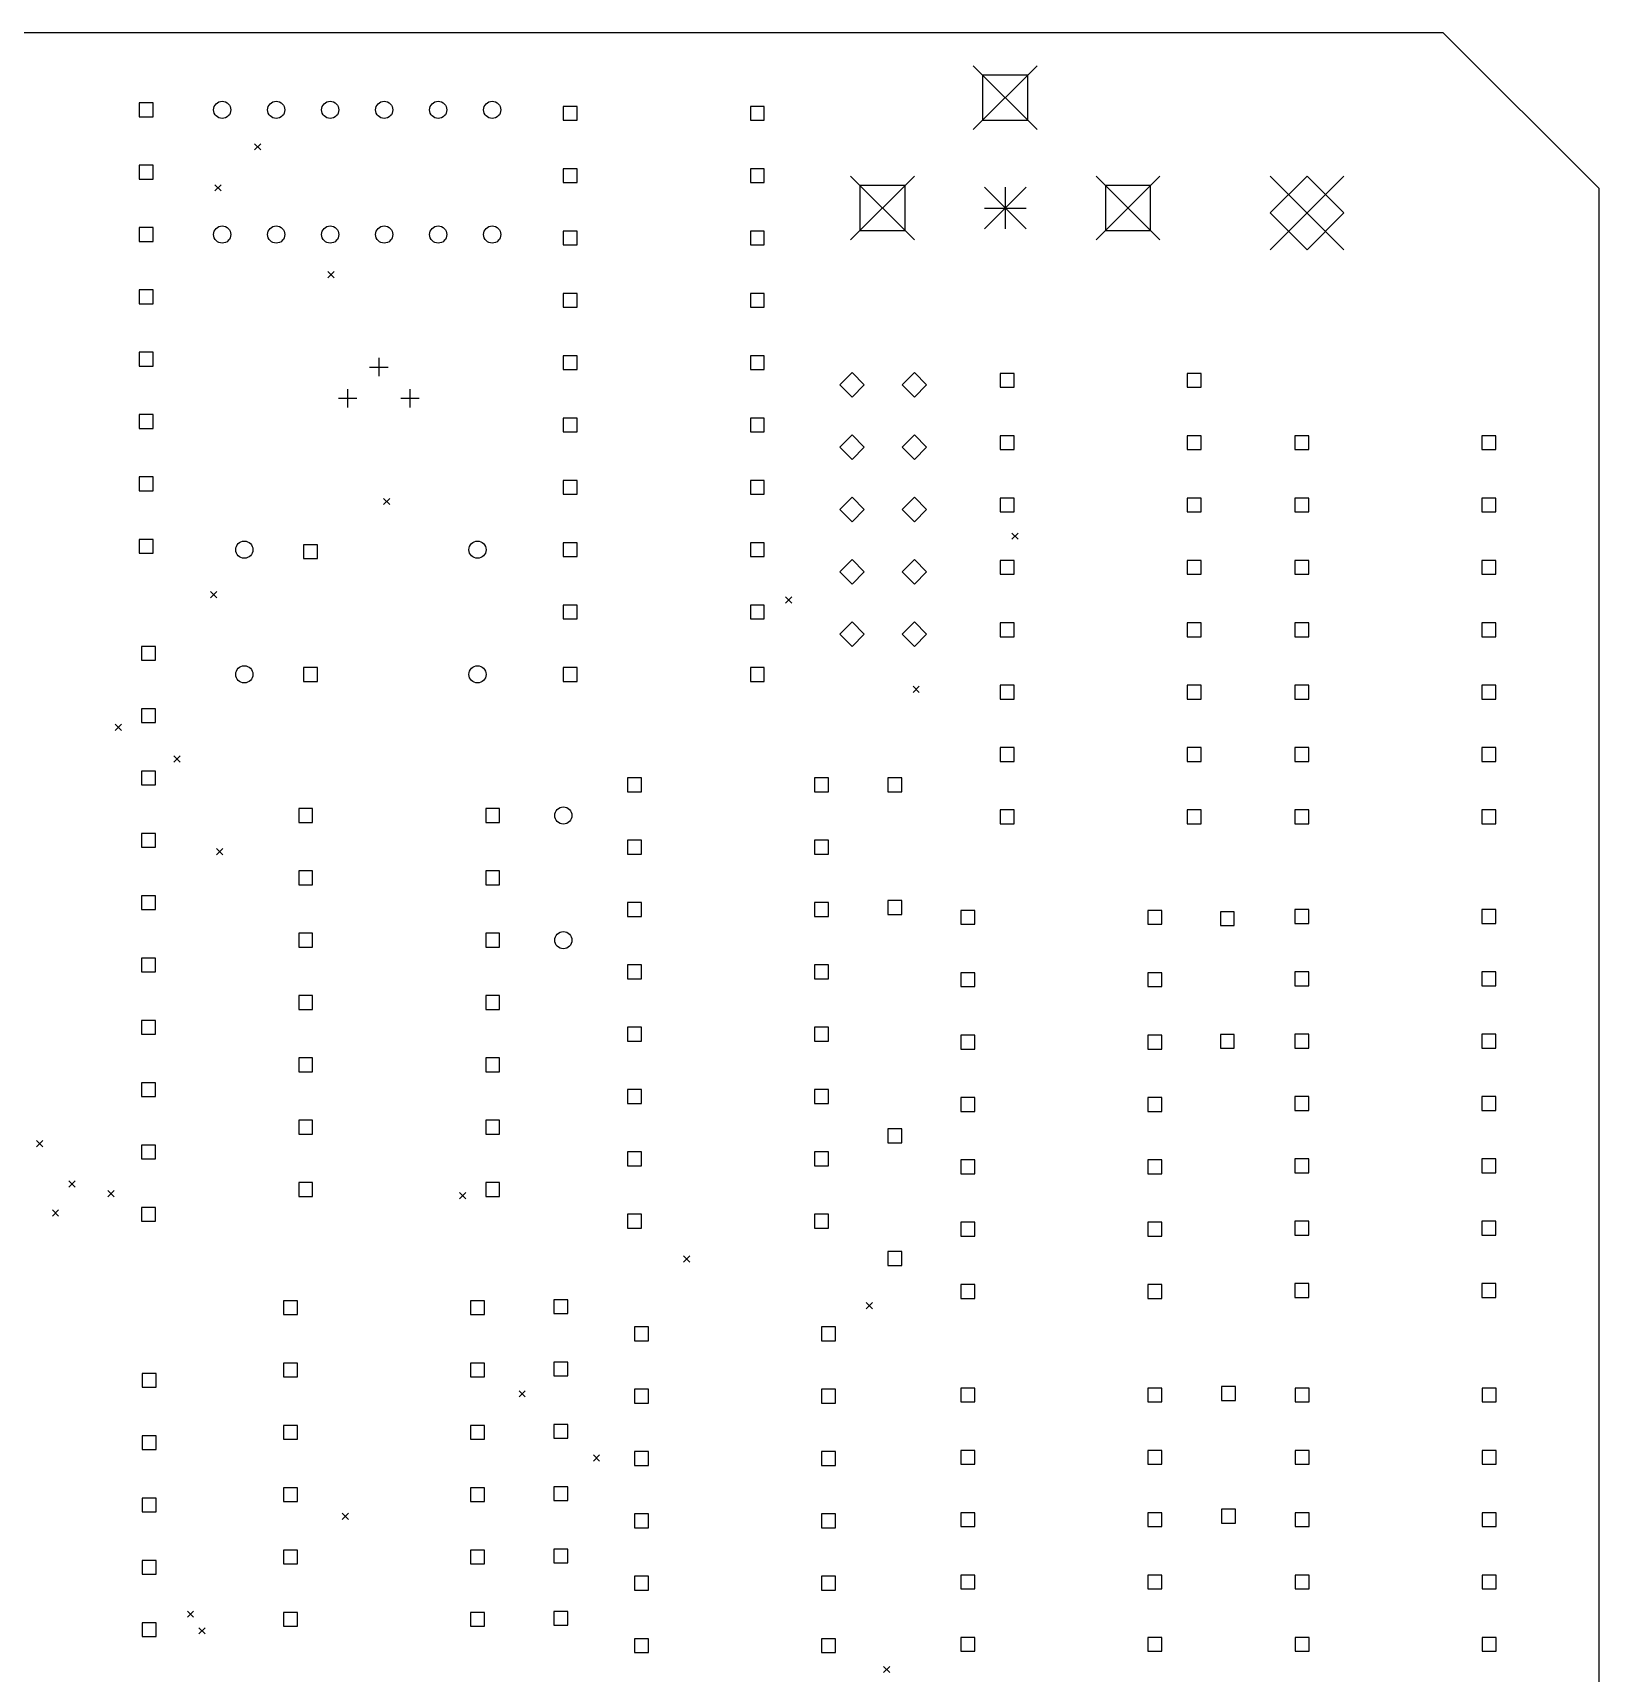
# Model space of a CAD drawing. Extents: x 0.4 to 10.5, y -7.5 to -0.9.
# Drawn here: x 7.988 to 10.5, y -3.531 to -0.9 of the extents above; entities that cross this region are included whole.
import ezdxf

# ---------------------------------------------------------------- set-up
doc = ezdxf.new("R2010")
doc.units = 0
doc.header["$MEASUREMENT"] = 0
doc.layers.add('BLACK', color=7, linetype='CONTINUOUS')

msp = doc.modelspace()

# ---------------------------------------------------------------- linework, layer by layer
at = {"layer": 'BLACK', "linetype": 'CONTINUOUS'}
for p, q in [((10.25, -0.9), (0.75, -0.9)), ((10.5, -1.15), (10.25, -0.9)), ((9.49606, -0.952756), (9.59843, -1.05512)), ((9.59843, -0.952756), (9.49606, -1.05512)), ((9.58343, -0.967746), (9.51105, -0.967746)), ((9.51105, -0.967746), (9.51105, -1.04013)), ((9.58343, -1.04013), (9.58343, -0.967746)), ((8.18043, -1.01249), (8.15816, -1.01249)), ((8.15816, -1.01249), (8.15816, -1.03476)), ((8.18043, -1.03476), (8.18043, -1.01249)), ((8.86074, -1.018), (8.83847, -1.018)), ((8.83847, -1.018), (8.83847, -1.04027)), ((8.86074, -1.04027), (8.86074, -1.018)), ((9.16074, -1.018), (9.13847, -1.018)), ((9.13847, -1.018), (9.13847, -1.04027)), ((9.16074, -1.04027), (9.16074, -1.018)), ((8.15816, -1.03476), (8.18043, -1.03476)), ((8.83847, -1.04027), (8.86074, -1.04027)), ((9.13847, -1.04027), (9.16074, -1.04027)), ((9.51105, -1.04013), (9.58343, -1.04013)), ((8.34302, -1.07797), (8.35302, -1.08797)), ((8.35302, -1.07797), (8.34302, -1.08797)), ((8.18043, -1.11249), (8.15816, -1.11249)), ((8.15816, -1.11249), (8.15816, -1.13476)), ((8.18043, -1.13476), (8.18043, -1.11249)), ((8.86074, -1.118), (8.83847, -1.118)), ((8.83847, -1.118), (8.83847, -1.14027)), ((8.86074, -1.14027), (8.86074, -1.118)), ((9.16074, -1.118), (9.13847, -1.118)), ((9.13847, -1.118), (9.13847, -1.14027)), ((9.16074, -1.14027), (9.16074, -1.118)), ((9.29921, -1.12992), (9.40157, -1.23228)), ((9.40157, -1.12992), (9.29921, -1.23228)), ((9.69291, -1.12992), (9.79528, -1.23228)), ((9.79528, -1.12992), (9.69291, -1.23228)), ((9.97244, -1.12992), (10.0906, -1.24803)), ((10.0906, -1.12992), (9.97244, -1.24803)), ((10.0315, -1.12992), (9.97244, -1.18898)), ((10.0906, -1.18898), (10.0315, -1.12992)), ((8.15816, -1.13476), (8.18043, -1.13476)), ((8.27943, -1.14362), (8.28943, -1.15362)), ((8.28943, -1.14362), (8.27943, -1.15362)), ((8.83847, -1.14027), (8.86074, -1.14027)), ((9.13847, -1.14027), (9.16074, -1.14027)), ((9.38658, -1.14491), (9.3142, -1.14491)), ((9.3142, -1.14491), (9.3142, -1.21729)), ((9.38658, -1.21729), (9.38658, -1.14491)), ((9.51378, -1.14764), (9.58071, -1.21457)), ((9.58071, -1.14764), (9.51378, -1.21457)), ((9.54724, -1.14764), (9.54724, -1.21457)), ((9.78029, -1.14491), (9.7079, -1.14491)), ((9.7079, -1.14491), (9.7079, -1.21729)), ((9.78029, -1.21729), (9.78029, -1.14491)), ((10.5, -5.9), (10.5, -1.15)), ((9.51378, -1.1811), (9.58071, -1.1811)), ((9.97244, -1.18898), (10.0315, -1.24803)), ((10.0315, -1.24803), (10.0906, -1.18898)), ((8.18043, -1.21249), (8.15816, -1.21249)), ((8.15816, -1.21249), (8.15816, -1.23476)), ((8.15816, -1.23476), (8.18043, -1.23476)), ((8.18043, -1.23476), (8.18043, -1.21249)), ((8.86074, -1.218), (8.83847, -1.218)), ((8.83847, -1.218), (8.83847, -1.24027)), ((8.86074, -1.24027), (8.86074, -1.218)), ((9.16074, -1.218), (9.13847, -1.218)), ((9.13847, -1.218), (9.13847, -1.24027)), ((9.16074, -1.24027), (9.16074, -1.218)), ((9.3142, -1.21729), (9.38658, -1.21729)), ((9.7079, -1.21729), (9.78029, -1.21729)), ((8.83847, -1.24027), (8.86074, -1.24027)), ((9.13847, -1.24027), (9.16074, -1.24027)), ((8.46082, -1.28293), (8.47082, -1.29293)), ((8.47082, -1.28293), (8.46082, -1.29293)), ((8.18043, -1.31249), (8.15816, -1.31249)), ((8.15816, -1.31249), (8.15816, -1.33476)), ((8.18043, -1.33476), (8.18043, -1.31249)), ((8.15816, -1.33476), (8.18043, -1.33476)), ((8.86074, -1.318), (8.83847, -1.318)), ((8.83847, -1.318), (8.83847, -1.34027)), ((8.83847, -1.34027), (8.86074, -1.34027)), ((8.86074, -1.34027), (8.86074, -1.318)), ((9.16074, -1.318), (9.13847, -1.318)), ((9.13847, -1.318), (9.13847, -1.34027)), ((9.13847, -1.34027), (9.16074, -1.34027)), ((9.16074, -1.34027), (9.16074, -1.318)), ((8.18043, -1.41249), (8.15816, -1.41249)), ((8.15816, -1.41249), (8.15816, -1.43476)), ((8.18043, -1.43476), (8.18043, -1.41249)), ((8.86074, -1.418), (8.83847, -1.418)), ((8.83847, -1.418), (8.83847, -1.44027)), ((8.86074, -1.44027), (8.86074, -1.418)), ((9.16074, -1.418), (9.13847, -1.418)), ((9.13847, -1.418), (9.13847, -1.44027)), ((9.16074, -1.44027), (9.16074, -1.418)), ((8.15816, -1.43476), (8.18043, -1.43476)), ((8.52776, -1.43622), (8.55728, -1.43622)), ((8.54252, -1.42146), (8.54252, -1.45098)), ((8.83847, -1.44027), (8.86074, -1.44027)), ((9.13847, -1.44027), (9.16074, -1.44027)), ((9.30157, -1.44488), (9.28189, -1.46457)), ((9.32126, -1.46457), (9.30157, -1.44488)), ((9.40157, -1.44488), (9.38189, -1.46457)), ((9.42126, -1.46457), (9.40157, -1.44488)), ((9.56153, -1.44634), (9.53926, -1.44634)), ((9.53926, -1.44634), (9.53926, -1.46862)), ((9.56153, -1.46862), (9.56153, -1.44634)), ((9.86153, -1.44634), (9.83926, -1.44634)), ((9.83926, -1.44634), (9.83926, -1.46862)), ((9.86153, -1.46862), (9.86153, -1.44634)), ((8.49252, -1.47146), (8.49252, -1.50098)), ((8.59252, -1.47146), (8.59252, -1.50098)), ((9.28189, -1.46457), (9.30157, -1.48425)), ((9.30157, -1.48425), (9.32126, -1.46457)), ((9.38189, -1.46457), (9.40157, -1.48425)), ((9.40157, -1.48425), (9.42126, -1.46457)), ((9.53926, -1.46862), (9.56153, -1.46862)), ((9.83926, -1.46862), (9.86153, -1.46862)), ((8.47776, -1.48622), (8.50728, -1.48622)), ((8.57776, -1.48622), (8.60728, -1.48622)), ((8.18043, -1.51249), (8.15816, -1.51249)), ((8.15816, -1.51249), (8.15816, -1.53476)), ((8.18043, -1.53476), (8.18043, -1.51249)), ((8.86074, -1.518), (8.83847, -1.518)), ((8.83847, -1.518), (8.83847, -1.54027)), ((8.86074, -1.54027), (8.86074, -1.518)), ((9.16074, -1.518), (9.13847, -1.518)), ((9.13847, -1.518), (9.13847, -1.54027)), ((9.16074, -1.54027), (9.16074, -1.518)), ((8.15816, -1.53476), (8.18043, -1.53476)), ((8.83847, -1.54027), (8.86074, -1.54027)), ((9.13847, -1.54027), (9.16074, -1.54027)), ((9.30157, -1.54488), (9.28189, -1.56457)), ((9.32126, -1.56457), (9.30157, -1.54488)), ((9.40157, -1.54488), (9.38189, -1.56457)), ((9.42126, -1.56457), (9.40157, -1.54488)), ((9.56153, -1.54634), (9.53926, -1.54634)), ((9.53926, -1.54634), (9.53926, -1.56862)), ((9.56153, -1.56862), (9.56153, -1.54634)), ((9.86153, -1.54634), (9.83926, -1.54634)), ((9.83926, -1.54634), (9.83926, -1.56862)), ((9.86153, -1.56862), (9.86153, -1.54634)), ((10.034, -1.54634), (10.0117, -1.54634)), ((10.0117, -1.54634), (10.0117, -1.56862)), ((10.034, -1.56862), (10.034, -1.54634)), ((10.334, -1.54634), (10.3117, -1.54634)), ((10.3117, -1.54634), (10.3117, -1.56862)), ((10.334, -1.56862), (10.334, -1.54634)), ((9.28189, -1.56457), (9.30157, -1.58425)), ((9.30157, -1.58425), (9.32126, -1.56457)), ((9.38189, -1.56457), (9.40157, -1.58425)), ((9.40157, -1.58425), (9.42126, -1.56457)), ((9.53926, -1.56862), (9.56153, -1.56862)), ((9.83926, -1.56862), (9.86153, -1.56862)), ((10.0117, -1.56862), (10.034, -1.56862)), ((10.3117, -1.56862), (10.334, -1.56862)), ((8.18043, -1.61249), (8.15816, -1.61249)), ((8.15816, -1.61249), (8.15816, -1.63476)), ((8.18043, -1.63476), (8.18043, -1.61249)), ((8.86074, -1.618), (8.83847, -1.618)), ((8.83847, -1.618), (8.83847, -1.64027)), ((8.86074, -1.64027), (8.86074, -1.618)), ((9.16074, -1.618), (9.13847, -1.618)), ((9.13847, -1.618), (9.13847, -1.64027)), ((9.16074, -1.64027), (9.16074, -1.618)), ((8.15816, -1.63476), (8.18043, -1.63476)), ((8.55023, -1.64681), (8.56023, -1.65681)), ((8.56023, -1.64681), (8.55023, -1.65681)), ((8.83847, -1.64027), (8.86074, -1.64027)), ((9.13847, -1.64027), (9.16074, -1.64027)), ((9.30157, -1.64488), (9.28189, -1.66457)), ((9.32126, -1.66457), (9.30157, -1.64488)), ((9.40157, -1.64488), (9.38189, -1.66457)), ((9.42126, -1.66457), (9.40157, -1.64488)), ((9.56153, -1.64634), (9.53926, -1.64634)), ((9.53926, -1.64634), (9.53926, -1.66862)), ((9.56153, -1.66862), (9.56153, -1.64634)), ((9.86153, -1.64634), (9.83926, -1.64634)), ((9.83926, -1.64634), (9.83926, -1.66862)), ((9.86153, -1.66862), (9.86153, -1.64634)), ((10.034, -1.64634), (10.0117, -1.64634)), ((10.0117, -1.64634), (10.0117, -1.66862)), ((10.034, -1.66862), (10.034, -1.64634)), ((10.334, -1.64634), (10.3117, -1.64634)), ((10.3117, -1.64634), (10.3117, -1.66862)), ((10.334, -1.66862), (10.334, -1.64634)), ((9.28189, -1.66457), (9.30157, -1.68425)), ((9.30157, -1.68425), (9.32126, -1.66457)), ((9.38189, -1.66457), (9.40157, -1.68425)), ((9.40157, -1.68425), (9.42126, -1.66457)), ((9.53926, -1.66862), (9.56153, -1.66862)), ((9.83926, -1.66862), (9.86153, -1.66862)), ((10.0117, -1.66862), (10.034, -1.66862)), ((10.3117, -1.66862), (10.334, -1.66862)), ((9.55812, -1.70248), (9.56812, -1.71248)), ((9.56812, -1.70248), (9.55812, -1.71248)), ((8.18043, -1.71249), (8.15816, -1.71249)), ((8.15816, -1.71249), (8.15816, -1.73476)), ((8.15816, -1.73476), (8.18043, -1.73476)), ((8.18043, -1.73476), (8.18043, -1.71249)), ((8.44421, -1.72115), (8.42194, -1.72115)), ((8.42194, -1.72115), (8.42194, -1.74342)), ((8.44421, -1.74342), (8.44421, -1.72115)), ((8.86074, -1.718), (8.83847, -1.718)), ((8.83847, -1.718), (8.83847, -1.74027)), ((8.86074, -1.74027), (8.86074, -1.718)), ((9.16074, -1.718), (9.13847, -1.718)), ((9.13847, -1.718), (9.13847, -1.74027)), ((9.16074, -1.74027), (9.16074, -1.718)), ((8.42194, -1.74342), (8.44421, -1.74342)), ((8.83847, -1.74027), (8.86074, -1.74027)), ((9.13847, -1.74027), (9.16074, -1.74027)), ((9.30157, -1.74488), (9.28189, -1.76457)), ((9.32126, -1.76457), (9.30157, -1.74488)), ((9.40157, -1.74488), (9.38189, -1.76457)), ((9.42126, -1.76457), (9.40157, -1.74488)), ((9.56153, -1.74634), (9.53926, -1.74634)), ((9.53926, -1.74634), (9.53926, -1.76862)), ((9.56153, -1.76862), (9.56153, -1.74634)), ((9.86153, -1.74634), (9.83926, -1.74634)), ((9.83926, -1.74634), (9.83926, -1.76862)), ((9.86153, -1.76862), (9.86153, -1.74634)), ((10.034, -1.74634), (10.0117, -1.74634)), ((10.0117, -1.74634), (10.0117, -1.76862)), ((10.034, -1.76862), (10.034, -1.74634)), ((10.334, -1.74634), (10.3117, -1.74634)), ((10.3117, -1.74634), (10.3117, -1.76862)), ((10.334, -1.76862), (10.334, -1.74634)), ((9.28189, -1.76457), (9.30157, -1.78425)), ((9.30157, -1.78425), (9.32126, -1.76457)), ((9.38189, -1.76457), (9.40157, -1.78425)), ((9.40157, -1.78425), (9.42126, -1.76457)), ((9.53926, -1.76862), (9.56153, -1.76862)), ((9.83926, -1.76862), (9.86153, -1.76862)), ((10.0117, -1.76862), (10.034, -1.76862)), ((10.3117, -1.76862), (10.334, -1.76862)), ((8.27249, -1.79637), (8.28249, -1.80637)), ((8.28249, -1.79637), (8.27249, -1.80637)), ((9.19497, -1.80495), (9.20497, -1.81495)), ((9.20497, -1.80495), (9.19497, -1.81495)), ((8.86074, -1.818), (8.83847, -1.818)), ((8.83847, -1.818), (8.83847, -1.84027)), ((8.83847, -1.84027), (8.86074, -1.84027)), ((8.86074, -1.84027), (8.86074, -1.818)), ((9.16074, -1.818), (9.13847, -1.818)), ((9.13847, -1.818), (9.13847, -1.84027)), ((9.13847, -1.84027), (9.16074, -1.84027)), ((9.16074, -1.84027), (9.16074, -1.818)), ((9.30157, -1.84488), (9.28189, -1.86457)), ((9.28189, -1.86457), (9.30157, -1.88425)), ((9.32126, -1.86457), (9.30157, -1.84488)), ((9.30157, -1.88425), (9.32126, -1.86457)), ((9.40157, -1.84488), (9.38189, -1.86457)), ((9.38189, -1.86457), (9.40157, -1.88425)), ((9.42126, -1.86457), (9.40157, -1.84488)), ((9.40157, -1.88425), (9.42126, -1.86457)), ((9.56153, -1.84634), (9.53926, -1.84634)), ((9.53926, -1.84634), (9.53926, -1.86862)), ((9.56153, -1.86862), (9.56153, -1.84634)), ((9.86153, -1.84634), (9.83926, -1.84634)), ((9.83926, -1.84634), (9.83926, -1.86862)), ((9.86153, -1.86862), (9.86153, -1.84634)), ((10.034, -1.84634), (10.0117, -1.84634)), ((10.0117, -1.84634), (10.0117, -1.86862)), ((10.034, -1.86862), (10.034, -1.84634)), ((10.334, -1.84634), (10.3117, -1.84634)), ((10.3117, -1.84634), (10.3117, -1.86862)), ((10.334, -1.86862), (10.334, -1.84634)), ((8.18436, -1.88414), (8.16209, -1.88414)), ((8.16209, -1.88414), (8.16209, -1.90641)), ((8.18436, -1.90641), (8.18436, -1.88414)), ((9.53926, -1.86862), (9.56153, -1.86862)), ((9.83926, -1.86862), (9.86153, -1.86862)), ((10.0117, -1.86862), (10.034, -1.86862)), ((10.3117, -1.86862), (10.334, -1.86862)), ((8.16209, -1.90641), (8.18436, -1.90641)), ((8.44421, -1.918), (8.42194, -1.918)), ((8.42194, -1.918), (8.42194, -1.94027)), ((8.44421, -1.94027), (8.44421, -1.918)), ((8.86074, -1.918), (8.83847, -1.918)), ((8.83847, -1.918), (8.83847, -1.94027)), ((8.86074, -1.94027), (8.86074, -1.918)), ((9.16074, -1.918), (9.13847, -1.918)), ((9.13847, -1.918), (9.13847, -1.94027)), ((9.16074, -1.94027), (9.16074, -1.918)), ((8.42194, -1.94027), (8.44421, -1.94027)), ((8.83847, -1.94027), (8.86074, -1.94027)), ((9.13847, -1.94027), (9.16074, -1.94027)), ((9.56153, -1.94634), (9.53926, -1.94634)), ((9.53926, -1.94634), (9.53926, -1.96862)), ((9.56153, -1.96862), (9.56153, -1.94634)), ((9.86153, -1.94634), (9.83926, -1.94634)), ((9.83926, -1.94634), (9.83926, -1.96862)), ((9.86153, -1.96862), (9.86153, -1.94634)), ((10.034, -1.94634), (10.0117, -1.94634)), ((10.0117, -1.94634), (10.0117, -1.96862)), ((10.034, -1.96862), (10.034, -1.94634)), ((10.334, -1.94634), (10.3117, -1.94634)), ((10.3117, -1.94634), (10.3117, -1.96862)), ((10.334, -1.96862), (10.334, -1.94634)), ((9.39939, -1.94824), (9.40939, -1.95824)), ((9.40939, -1.94824), (9.39939, -1.95824)), ((9.53926, -1.96862), (9.56153, -1.96862)), ((9.83926, -1.96862), (9.86153, -1.96862)), ((10.0117, -1.96862), (10.034, -1.96862)), ((10.3117, -1.96862), (10.334, -1.96862)), ((8.18436, -1.98414), (8.16209, -1.98414)), ((8.16209, -1.98414), (8.16209, -2.00641)), ((8.18436, -2.00641), (8.18436, -1.98414)), ((8.11979, -2.00891), (8.12979, -2.01891)), ((8.12979, -2.00891), (8.11979, -2.01891)), ((8.16209, -2.00641), (8.18436, -2.00641)), ((9.56153, -2.04634), (9.53926, -2.04634)), ((9.53926, -2.04634), (9.53926, -2.06862)), ((9.56153, -2.06862), (9.56153, -2.04634)), ((9.86153, -2.04634), (9.83926, -2.04634)), ((9.83926, -2.04634), (9.83926, -2.06862)), ((9.86153, -2.06862), (9.86153, -2.04634)), ((10.034, -2.04634), (10.0117, -2.04634)), ((10.0117, -2.04634), (10.0117, -2.06862)), ((10.034, -2.06862), (10.034, -2.04634)), ((10.334, -2.04634), (10.3117, -2.04634)), ((10.3117, -2.04634), (10.3117, -2.06862)), ((10.334, -2.06862), (10.334, -2.04634)), ((8.21381, -2.05986), (8.22381, -2.06986)), ((8.22381, -2.05986), (8.21381, -2.06986)), ((9.53926, -2.06862), (9.56153, -2.06862)), ((9.83926, -2.06862), (9.86153, -2.06862)), ((10.0117, -2.06862), (10.034, -2.06862)), ((10.3117, -2.06862), (10.334, -2.06862)), ((8.18436, -2.08414), (8.16209, -2.08414)), ((8.16209, -2.08414), (8.16209, -2.10641)), ((8.18436, -2.10641), (8.18436, -2.08414)), ((8.96389, -2.09516), (8.94162, -2.09516)), ((8.94162, -2.09516), (8.94162, -2.11743)), ((8.96389, -2.11743), (8.96389, -2.09516)), ((9.26389, -2.09516), (9.24162, -2.09516)), ((9.24162, -2.09516), (9.24162, -2.11743)), ((9.26389, -2.11743), (9.26389, -2.09516)), ((9.38121, -2.09516), (9.35894, -2.09516)), ((9.35894, -2.09516), (9.35894, -2.11743)), ((9.38121, -2.11743), (9.38121, -2.09516)), ((8.16209, -2.10641), (8.18436, -2.10641)), ((8.94162, -2.11743), (8.96389, -2.11743)), ((9.24162, -2.11743), (9.26389, -2.11743)), ((9.35894, -2.11743), (9.38121, -2.11743)), ((8.43633, -2.14438), (8.41406, -2.14438)), ((8.41406, -2.14438), (8.41406, -2.16665)), ((8.43633, -2.16665), (8.43633, -2.14438)), ((8.73633, -2.14438), (8.71406, -2.14438)), ((8.71406, -2.14438), (8.71406, -2.16665)), ((8.73633, -2.16665), (8.73633, -2.14438)), ((9.56153, -2.14634), (9.53926, -2.14634)), ((9.53926, -2.14634), (9.53926, -2.16862)), ((9.56153, -2.16862), (9.56153, -2.14634)), ((9.86153, -2.14634), (9.83926, -2.14634)), ((9.83926, -2.14634), (9.83926, -2.16862)), ((9.86153, -2.16862), (9.86153, -2.14634)), ((10.034, -2.14634), (10.0117, -2.14634)), ((10.0117, -2.14634), (10.0117, -2.16862)), ((10.034, -2.16862), (10.034, -2.14634)), ((10.334, -2.14634), (10.3117, -2.14634)), ((10.3117, -2.14634), (10.3117, -2.16862)), ((10.334, -2.16862), (10.334, -2.14634)), ((8.41406, -2.16665), (8.43633, -2.16665)), ((8.71406, -2.16665), (8.73633, -2.16665)), ((9.53926, -2.16862), (9.56153, -2.16862)), ((9.83926, -2.16862), (9.86153, -2.16862)), ((10.0117, -2.16862), (10.034, -2.16862)), ((10.3117, -2.16862), (10.334, -2.16862)), ((8.18436, -2.18414), (8.16209, -2.18414)), ((8.16209, -2.18414), (8.16209, -2.20641)), ((8.16209, -2.20641), (8.18436, -2.20641)), ((8.18436, -2.20641), (8.18436, -2.18414)), ((8.2821, -2.20844), (8.2921, -2.21844)), ((8.2921, -2.20844), (8.2821, -2.21844)), ((8.96389, -2.19516), (8.94162, -2.19516)), ((8.94162, -2.19516), (8.94162, -2.21743)), ((8.96389, -2.21743), (8.96389, -2.19516)), ((9.26389, -2.19516), (9.24162, -2.19516)), ((9.24162, -2.19516), (9.24162, -2.21743)), ((9.26389, -2.21743), (9.26389, -2.19516)), ((8.94162, -2.21743), (8.96389, -2.21743)), ((9.24162, -2.21743), (9.26389, -2.21743)), ((8.43633, -2.24438), (8.41406, -2.24438)), ((8.41406, -2.24438), (8.41406, -2.26665)), ((8.43633, -2.26665), (8.43633, -2.24438)), ((8.73633, -2.24438), (8.71406, -2.24438)), ((8.71406, -2.24438), (8.71406, -2.26665)), ((8.73633, -2.26665), (8.73633, -2.24438)), ((8.18436, -2.28414), (8.16209, -2.28414)), ((8.16209, -2.28414), (8.16209, -2.30641)), ((8.18436, -2.30641), (8.18436, -2.28414)), ((8.41406, -2.26665), (8.43633, -2.26665)), ((8.71406, -2.26665), (8.73633, -2.26665)), ((8.16209, -2.30641), (8.18436, -2.30641)), ((8.96389, -2.29516), (8.94162, -2.29516)), ((8.94162, -2.29516), (8.94162, -2.31743)), ((8.96389, -2.31743), (8.96389, -2.29516)), ((9.26389, -2.29516), (9.24162, -2.29516)), ((9.24162, -2.29516), (9.24162, -2.31743)), ((9.26389, -2.31743), (9.26389, -2.29516)), ((9.38121, -2.29201), (9.35894, -2.29201)), ((9.35894, -2.29201), (9.35894, -2.31429)), ((9.35894, -2.31429), (9.38121, -2.31429)), ((9.38121, -2.31429), (9.38121, -2.29201)), ((9.49854, -2.30776), (9.47627, -2.30776)), ((9.47627, -2.30776), (9.47627, -2.33003)), ((9.49854, -2.33003), (9.49854, -2.30776)), ((9.79854, -2.30776), (9.77627, -2.30776)), ((9.77627, -2.30776), (9.77627, -2.33003)), ((9.79854, -2.33003), (9.79854, -2.30776)), ((9.91468, -2.30973), (9.89241, -2.30973)), ((9.89241, -2.30973), (9.89241, -2.332)), ((9.91468, -2.332), (9.91468, -2.30973)), ((10.034, -2.30619), (10.0117, -2.30619)), ((10.0117, -2.30619), (10.0117, -2.32846)), ((10.034, -2.32846), (10.034, -2.30619)), ((10.334, -2.30619), (10.3117, -2.30619)), ((10.3117, -2.30619), (10.3117, -2.32846)), ((10.334, -2.32846), (10.334, -2.30619)), ((8.94162, -2.31743), (8.96389, -2.31743)), ((9.24162, -2.31743), (9.26389, -2.31743)), ((9.47627, -2.33003), (9.49854, -2.33003)), ((9.77627, -2.33003), (9.79854, -2.33003)), ((9.89241, -2.332), (9.91468, -2.332)), ((10.0117, -2.32846), (10.034, -2.32846)), ((10.3117, -2.32846), (10.334, -2.32846)), ((8.43633, -2.34438), (8.41406, -2.34438)), ((8.41406, -2.34438), (8.41406, -2.36665)), ((8.41406, -2.36665), (8.43633, -2.36665)), ((8.43633, -2.36665), (8.43633, -2.34438)), ((8.73633, -2.34438), (8.71406, -2.34438)), ((8.71406, -2.34438), (8.71406, -2.36665)), ((8.71406, -2.36665), (8.73633, -2.36665)), ((8.73633, -2.36665), (8.73633, -2.34438)), ((8.18436, -2.38414), (8.16209, -2.38414)), ((8.16209, -2.38414), (8.16209, -2.40641)), ((8.18436, -2.40641), (8.18436, -2.38414)), ((8.16209, -2.40641), (8.18436, -2.40641)), ((8.96389, -2.39516), (8.94162, -2.39516)), ((8.94162, -2.39516), (8.94162, -2.41743)), ((8.94162, -2.41743), (8.96389, -2.41743)), ((8.96389, -2.41743), (8.96389, -2.39516)), ((9.26389, -2.39516), (9.24162, -2.39516)), ((9.24162, -2.39516), (9.24162, -2.41743)), ((9.24162, -2.41743), (9.26389, -2.41743)), ((9.26389, -2.41743), (9.26389, -2.39516)), ((9.49854, -2.40776), (9.47627, -2.40776)), ((9.47627, -2.40776), (9.47627, -2.43003)), ((9.49854, -2.43003), (9.49854, -2.40776)), ((9.79854, -2.40776), (9.77627, -2.40776)), ((9.77627, -2.40776), (9.77627, -2.43003)), ((9.79854, -2.43003), (9.79854, -2.40776)), ((10.034, -2.40619), (10.0117, -2.40619)), ((10.0117, -2.40619), (10.0117, -2.42846)), ((10.034, -2.42846), (10.034, -2.40619)), ((10.334, -2.40619), (10.3117, -2.40619)), ((10.3117, -2.40619), (10.3117, -2.42846)), ((10.334, -2.42846), (10.334, -2.40619)), ((8.43633, -2.44438), (8.41406, -2.44438)), ((8.41406, -2.44438), (8.41406, -2.46665)), ((8.43633, -2.46665), (8.43633, -2.44438)), ((8.73633, -2.44438), (8.71406, -2.44438)), ((8.71406, -2.44438), (8.71406, -2.46665)), ((8.73633, -2.46665), (8.73633, -2.44438)), ((9.47627, -2.43003), (9.49854, -2.43003)), ((9.77627, -2.43003), (9.79854, -2.43003)), ((10.0117, -2.42846), (10.034, -2.42846)), ((10.3117, -2.42846), (10.334, -2.42846)), ((8.41406, -2.46665), (8.43633, -2.46665)), ((8.71406, -2.46665), (8.73633, -2.46665)), ((8.18436, -2.48414), (8.16209, -2.48414)), ((8.16209, -2.48414), (8.16209, -2.50641)), ((8.18436, -2.50641), (8.18436, -2.48414)), ((8.96389, -2.49516), (8.94162, -2.49516)), ((8.94162, -2.49516), (8.94162, -2.51743)), ((8.96389, -2.51743), (8.96389, -2.49516)), ((9.26389, -2.49516), (9.24162, -2.49516)), ((9.24162, -2.49516), (9.24162, -2.51743)), ((9.26389, -2.51743), (9.26389, -2.49516)), ((8.16209, -2.50641), (8.18436, -2.50641)), ((8.94162, -2.51743), (8.96389, -2.51743)), ((9.24162, -2.51743), (9.26389, -2.51743)), ((9.49854, -2.50776), (9.47627, -2.50776)), ((9.47627, -2.50776), (9.47627, -2.53003)), ((9.49854, -2.53003), (9.49854, -2.50776)), ((9.79854, -2.50776), (9.77627, -2.50776)), ((9.77627, -2.50776), (9.77627, -2.53003)), ((9.79854, -2.53003), (9.79854, -2.50776)), ((9.91468, -2.50658), (9.89241, -2.50658)), ((9.89241, -2.50658), (9.89241, -2.52885)), ((9.91468, -2.52885), (9.91468, -2.50658)), ((10.034, -2.50619), (10.0117, -2.50619)), ((10.0117, -2.50619), (10.0117, -2.52846)), ((10.034, -2.52846), (10.034, -2.50619)), ((10.334, -2.50619), (10.3117, -2.50619)), ((10.3117, -2.50619), (10.3117, -2.52846)), ((10.334, -2.52846), (10.334, -2.50619)), ((8.43633, -2.54438), (8.41406, -2.54438)), ((8.41406, -2.54438), (8.41406, -2.56665)), ((8.43633, -2.56665), (8.43633, -2.54438)), ((8.73633, -2.54438), (8.71406, -2.54438)), ((8.71406, -2.54438), (8.71406, -2.56665)), ((8.73633, -2.56665), (8.73633, -2.54438)), ((9.47627, -2.53003), (9.49854, -2.53003)), ((9.77627, -2.53003), (9.79854, -2.53003)), ((9.89241, -2.52885), (9.91468, -2.52885)), ((10.0117, -2.52846), (10.034, -2.52846)), ((10.3117, -2.52846), (10.334, -2.52846)), ((8.41406, -2.56665), (8.43633, -2.56665)), ((8.71406, -2.56665), (8.73633, -2.56665)), ((8.18436, -2.58414), (8.16209, -2.58414)), ((8.16209, -2.58414), (8.16209, -2.60641)), ((8.18436, -2.60641), (8.18436, -2.58414)), ((8.96389, -2.59516), (8.94162, -2.59516)), ((8.94162, -2.59516), (8.94162, -2.61743)), ((8.96389, -2.61743), (8.96389, -2.59516)), ((9.26389, -2.59516), (9.24162, -2.59516)), ((9.24162, -2.59516), (9.24162, -2.61743)), ((9.26389, -2.61743), (9.26389, -2.59516)), ((8.16209, -2.60641), (8.18436, -2.60641)), ((8.94162, -2.61743), (8.96389, -2.61743)), ((9.24162, -2.61743), (9.26389, -2.61743)), ((9.49854, -2.60776), (9.47627, -2.60776)), ((9.47627, -2.60776), (9.47627, -2.63003)), ((9.47627, -2.63003), (9.49854, -2.63003)), ((9.49854, -2.63003), (9.49854, -2.60776)), ((9.79854, -2.60776), (9.77627, -2.60776)), ((9.77627, -2.60776), (9.77627, -2.63003)), ((9.77627, -2.63003), (9.79854, -2.63003)), ((9.79854, -2.63003), (9.79854, -2.60776)), ((10.034, -2.60619), (10.0117, -2.60619)), ((10.0117, -2.60619), (10.0117, -2.62846)), ((10.0117, -2.62846), (10.034, -2.62846)), ((10.034, -2.62846), (10.034, -2.60619)), ((10.334, -2.60619), (10.3117, -2.60619)), ((10.3117, -2.60619), (10.3117, -2.62846)), ((10.3117, -2.62846), (10.334, -2.62846)), ((10.334, -2.62846), (10.334, -2.60619)), ((8.43633, -2.64438), (8.41406, -2.64438)), ((8.41406, -2.64438), (8.41406, -2.66665)), ((8.43633, -2.66665), (8.43633, -2.64438)), ((8.73633, -2.64438), (8.71406, -2.64438)), ((8.71406, -2.64438), (8.71406, -2.66665)), ((8.73633, -2.66665), (8.73633, -2.64438)), ((7.99342, -2.67693), (8.00342, -2.68693)), ((8.00342, -2.67693), (7.99342, -2.68693)), ((8.41406, -2.66665), (8.43633, -2.66665)), ((8.71406, -2.66665), (8.73633, -2.66665)), ((9.38121, -2.65816), (9.35894, -2.65816)), ((9.35894, -2.65816), (9.35894, -2.68043)), ((9.35894, -2.68043), (9.38121, -2.68043)), ((9.38121, -2.68043), (9.38121, -2.65816)), ((8.18436, -2.68414), (8.16209, -2.68414)), ((8.16209, -2.68414), (8.16209, -2.70641)), ((8.16209, -2.70641), (8.18436, -2.70641)), ((8.18436, -2.70641), (8.18436, -2.68414)), ((8.96389, -2.69516), (8.94162, -2.69516)), ((8.94162, -2.69516), (8.94162, -2.71743)), ((8.96389, -2.71743), (8.96389, -2.69516)), ((9.26389, -2.69516), (9.24162, -2.69516)), ((9.24162, -2.69516), (9.24162, -2.71743)), ((9.26389, -2.71743), (9.26389, -2.69516)), ((9.49854, -2.70776), (9.47627, -2.70776)), ((9.47627, -2.70776), (9.47627, -2.73003)), ((9.49854, -2.73003), (9.49854, -2.70776)), ((9.79854, -2.70776), (9.77627, -2.70776)), ((9.77627, -2.70776), (9.77627, -2.73003)), ((9.79854, -2.73003), (9.79854, -2.70776)), ((10.034, -2.70619), (10.0117, -2.70619)), ((10.0117, -2.70619), (10.0117, -2.72846)), ((10.034, -2.72846), (10.034, -2.70619)), ((10.334, -2.70619), (10.3117, -2.70619)), ((10.3117, -2.70619), (10.3117, -2.72846)), ((10.334, -2.72846), (10.334, -2.70619)), ((8.94162, -2.71743), (8.96389, -2.71743)), ((9.24162, -2.71743), (9.26389, -2.71743)), ((9.47627, -2.73003), (9.49854, -2.73003)), ((9.77627, -2.73003), (9.79854, -2.73003)), ((10.0117, -2.72846), (10.034, -2.72846)), ((10.3117, -2.72846), (10.334, -2.72846)), ((8.04526, -2.74154), (8.05526, -2.75154)), ((8.05526, -2.74154), (8.04526, -2.75154)), ((8.10802, -2.75713), (8.11802, -2.76713)), ((8.11802, -2.75713), (8.10802, -2.76713)), ((8.43633, -2.74438), (8.41406, -2.74438)), ((8.41406, -2.74438), (8.41406, -2.76665)), ((8.43633, -2.76665), (8.43633, -2.74438)), ((8.67206, -2.76046), (8.68206, -2.77046)), ((8.68206, -2.76046), (8.67206, -2.77046)), ((8.73633, -2.74438), (8.71406, -2.74438)), ((8.71406, -2.74438), (8.71406, -2.76665)), ((8.73633, -2.76665), (8.73633, -2.74438)), ((8.01896, -2.78811), (8.02896, -2.79811)), ((8.02896, -2.78811), (8.01896, -2.79811)), ((8.18436, -2.78414), (8.16209, -2.78414)), ((8.16209, -2.78414), (8.16209, -2.80641)), ((8.18436, -2.80641), (8.18436, -2.78414)), ((8.41406, -2.76665), (8.43633, -2.76665)), ((8.71406, -2.76665), (8.73633, -2.76665)), ((8.16209, -2.80641), (8.18436, -2.80641)), ((8.96389, -2.79516), (8.94162, -2.79516)), ((8.94162, -2.79516), (8.94162, -2.81743)), ((8.96389, -2.81743), (8.96389, -2.79516)), ((9.26389, -2.79516), (9.24162, -2.79516)), ((9.24162, -2.79516), (9.24162, -2.81743)), ((9.26389, -2.81743), (9.26389, -2.79516)), ((9.49854, -2.80776), (9.47627, -2.80776)), ((9.47627, -2.80776), (9.47627, -2.83003)), ((9.49854, -2.83003), (9.49854, -2.80776)), ((9.79854, -2.80776), (9.77627, -2.80776)), ((9.77627, -2.80776), (9.77627, -2.83003)), ((9.79854, -2.83003), (9.79854, -2.80776)), ((10.034, -2.80619), (10.0117, -2.80619)), ((10.0117, -2.80619), (10.0117, -2.82846)), ((10.034, -2.82846), (10.034, -2.80619)), ((10.334, -2.80619), (10.3117, -2.80619)), ((10.3117, -2.80619), (10.3117, -2.82846)), ((10.334, -2.82846), (10.334, -2.80619)), ((8.94162, -2.81743), (8.96389, -2.81743)), ((9.24162, -2.81743), (9.26389, -2.81743)), ((9.47627, -2.83003), (9.49854, -2.83003)), ((9.77627, -2.83003), (9.79854, -2.83003)), ((10.0117, -2.82846), (10.034, -2.82846)), ((10.3117, -2.82846), (10.334, -2.82846)), ((9.03119, -2.86199), (9.04119, -2.87199)), ((9.04119, -2.86199), (9.03119, -2.87199)), ((9.38121, -2.85501), (9.35894, -2.85501)), ((9.35894, -2.85501), (9.35894, -2.87728)), ((9.38121, -2.87728), (9.38121, -2.85501)), ((9.35894, -2.87728), (9.38121, -2.87728)), ((9.49854, -2.90776), (9.47627, -2.90776)), ((9.47627, -2.90776), (9.47627, -2.93003)), ((9.49854, -2.93003), (9.49854, -2.90776)), ((9.79854, -2.90776), (9.77627, -2.90776)), ((9.77627, -2.90776), (9.77627, -2.93003)), ((9.79854, -2.93003), (9.79854, -2.90776)), ((10.034, -2.90619), (10.0117, -2.90619)), ((10.0117, -2.90619), (10.0117, -2.92846)), ((10.034, -2.92846), (10.034, -2.90619)), ((10.334, -2.90619), (10.3117, -2.90619)), ((10.3117, -2.90619), (10.3117, -2.92846)), ((10.334, -2.92846), (10.334, -2.90619)), ((8.41192, -2.93375), (8.38965, -2.93375)), ((8.38965, -2.93375), (8.38965, -2.95602)), ((8.41192, -2.95602), (8.41192, -2.93375)), ((8.71192, -2.93375), (8.68965, -2.93375)), ((8.68965, -2.93375), (8.68965, -2.95602)), ((8.71192, -2.95602), (8.71192, -2.93375)), ((8.84578, -2.93217), (8.82351, -2.93217)), ((8.82351, -2.93217), (8.82351, -2.95444)), ((8.84578, -2.95444), (8.84578, -2.93217)), ((9.3243, -2.93691), (9.3343, -2.94691)), ((9.3343, -2.93691), (9.3243, -2.94691)), ((9.47627, -2.93003), (9.49854, -2.93003)), ((9.77627, -2.93003), (9.79854, -2.93003)), ((10.0117, -2.92846), (10.034, -2.92846)), ((10.3117, -2.92846), (10.334, -2.92846)), ((8.38965, -2.95602), (8.41192, -2.95602)), ((8.68965, -2.95602), (8.71192, -2.95602)), ((8.82351, -2.95444), (8.84578, -2.95444)), ((8.97492, -2.97587), (8.95264, -2.97587)), ((8.95264, -2.97587), (8.95264, -2.99814)), ((8.95264, -2.99814), (8.97492, -2.99814)), ((8.97492, -2.99814), (8.97492, -2.97587)), ((9.27492, -2.97587), (9.25264, -2.97587)), ((9.25264, -2.97587), (9.25264, -2.99814)), ((9.25264, -2.99814), (9.27492, -2.99814)), ((9.27492, -2.99814), (9.27492, -2.97587)), ((8.18515, -3.05028), (8.16288, -3.05028)), ((8.16288, -3.05028), (8.16288, -3.07255)), ((8.18515, -3.07255), (8.18515, -3.05028)), ((8.41192, -3.03375), (8.38965, -3.03375)), ((8.38965, -3.03375), (8.38965, -3.05602)), ((8.41192, -3.05602), (8.41192, -3.03375)), ((8.71192, -3.03375), (8.68965, -3.03375)), ((8.68965, -3.03375), (8.68965, -3.05602)), ((8.71192, -3.05602), (8.71192, -3.03375)), ((8.84578, -3.03217), (8.82351, -3.03217)), ((8.82351, -3.03217), (8.82351, -3.05444)), ((8.84578, -3.05444), (8.84578, -3.03217)), ((8.16288, -3.07255), (8.18515, -3.07255)), ((8.38965, -3.05602), (8.41192, -3.05602)), ((8.68965, -3.05602), (8.71192, -3.05602)), ((8.76744, -3.07807), (8.77744, -3.08807)), ((8.77744, -3.07807), (8.76744, -3.08807)), ((8.82351, -3.05444), (8.84578, -3.05444)), ((8.97492, -3.07587), (8.95264, -3.07587)), ((8.95264, -3.07587), (8.95264, -3.09814)), ((8.97492, -3.09814), (8.97492, -3.07587)), ((9.27492, -3.07587), (9.25264, -3.07587)), ((9.25264, -3.07587), (9.25264, -3.09814)), ((9.27492, -3.09814), (9.27492, -3.07587)), ((9.49854, -3.0739), (9.47627, -3.0739)), ((9.47627, -3.0739), (9.47627, -3.09618)), ((9.49854, -3.09618), (9.49854, -3.0739)), ((9.79854, -3.0739), (9.77627, -3.0739)), ((9.77627, -3.0739), (9.77627, -3.09618)), ((9.79854, -3.09618), (9.79854, -3.0739)), ((9.91665, -3.07154), (9.89438, -3.07154)), ((9.89438, -3.07154), (9.89438, -3.09381)), ((9.91665, -3.09381), (9.91665, -3.07154)), ((10.0348, -3.0739), (10.0125, -3.0739)), ((10.0125, -3.0739), (10.0125, -3.09618)), ((10.0348, -3.09618), (10.0348, -3.0739)), ((10.3348, -3.0739), (10.3125, -3.0739)), ((10.3125, -3.0739), (10.3125, -3.09618)), ((10.3348, -3.09618), (10.3348, -3.0739)), ((8.95264, -3.09814), (8.97492, -3.09814)), ((9.25264, -3.09814), (9.27492, -3.09814)), ((9.47627, -3.09618), (9.49854, -3.09618)), ((9.77627, -3.09618), (9.79854, -3.09618)), ((9.89438, -3.09381), (9.91665, -3.09381)), ((10.0125, -3.09618), (10.0348, -3.09618)), ((10.3125, -3.09618), (10.3348, -3.09618)), ((8.18515, -3.15028), (8.16288, -3.15028)), ((8.16288, -3.15028), (8.16288, -3.17255)), ((8.18515, -3.17255), (8.18515, -3.15028)), ((8.41192, -3.13375), (8.38965, -3.13375)), ((8.38965, -3.13375), (8.38965, -3.15602)), ((8.38965, -3.15602), (8.41192, -3.15602)), ((8.41192, -3.15602), (8.41192, -3.13375)), ((8.71192, -3.13375), (8.68965, -3.13375)), ((8.68965, -3.13375), (8.68965, -3.15602)), ((8.68965, -3.15602), (8.71192, -3.15602)), ((8.71192, -3.15602), (8.71192, -3.13375)), ((8.84578, -3.13217), (8.82351, -3.13217)), ((8.82351, -3.13217), (8.82351, -3.15444)), ((8.82351, -3.15444), (8.84578, -3.15444)), ((8.84578, -3.15444), (8.84578, -3.13217)), ((8.16288, -3.17255), (8.18515, -3.17255)), ((8.88666, -3.18113), (8.89666, -3.19113)), ((8.89666, -3.18113), (8.88666, -3.19113)), ((8.97492, -3.17587), (8.95264, -3.17587)), ((8.95264, -3.17587), (8.95264, -3.19814)), ((8.97492, -3.19814), (8.97492, -3.17587)), ((9.27492, -3.17587), (9.25264, -3.17587)), ((9.25264, -3.17587), (9.25264, -3.19814)), ((9.27492, -3.19814), (9.27492, -3.17587)), ((9.49854, -3.1739), (9.47627, -3.1739)), ((9.47627, -3.1739), (9.47627, -3.19617)), ((9.49854, -3.19617), (9.49854, -3.1739)), ((9.79854, -3.1739), (9.77627, -3.1739)), ((9.77627, -3.1739), (9.77627, -3.19617)), ((9.79854, -3.19617), (9.79854, -3.1739)), ((10.0348, -3.1739), (10.0125, -3.1739)), ((10.0125, -3.1739), (10.0125, -3.19617)), ((10.0348, -3.19617), (10.0348, -3.1739)), ((10.3348, -3.1739), (10.3125, -3.1739)), ((10.3125, -3.1739), (10.3125, -3.19617)), ((10.3348, -3.19617), (10.3348, -3.1739)), ((8.95264, -3.19814), (8.97492, -3.19814)), ((9.25264, -3.19814), (9.27492, -3.19814)), ((9.47627, -3.19617), (9.49854, -3.19617)), ((9.77627, -3.19617), (9.79854, -3.19617)), ((10.0125, -3.19617), (10.0348, -3.19617)), ((10.3125, -3.19617), (10.3348, -3.19617)), ((8.41192, -3.23375), (8.38965, -3.23375)), ((8.38965, -3.23375), (8.38965, -3.25602)), ((8.41192, -3.25602), (8.41192, -3.23375)), ((8.71192, -3.23375), (8.68965, -3.23375)), ((8.68965, -3.23375), (8.68965, -3.25602)), ((8.71192, -3.25602), (8.71192, -3.23375)), ((8.84578, -3.23217), (8.82351, -3.23217)), ((8.82351, -3.23217), (8.82351, -3.25444)), ((8.84578, -3.25444), (8.84578, -3.23217)), ((8.18515, -3.25028), (8.16288, -3.25028)), ((8.16288, -3.25028), (8.16288, -3.27255)), ((8.18515, -3.27255), (8.18515, -3.25028)), ((8.38965, -3.25602), (8.41192, -3.25602)), ((8.68965, -3.25602), (8.71192, -3.25602)), ((8.82351, -3.25444), (8.84578, -3.25444)), ((8.16288, -3.27255), (8.18515, -3.27255)), ((8.48398, -3.27459), (8.49398, -3.28459)), ((8.49398, -3.27459), (8.48398, -3.28459)), ((8.97492, -3.27587), (8.95264, -3.27587)), ((8.95264, -3.27587), (8.95264, -3.29814)), ((8.97492, -3.29814), (8.97492, -3.27587)), ((9.27492, -3.27587), (9.25264, -3.27587)), ((9.25264, -3.27587), (9.25264, -3.29814)), ((9.27492, -3.29814), (9.27492, -3.27587)), ((9.49854, -3.2739), (9.47627, -3.2739)), ((9.47627, -3.2739), (9.47627, -3.29617)), ((9.49854, -3.29617), (9.49854, -3.2739)), ((9.79854, -3.2739), (9.77627, -3.2739)), ((9.77627, -3.2739), (9.77627, -3.29617)), ((9.79854, -3.29617), (9.79854, -3.2739)), ((9.91665, -3.26839), (9.89438, -3.26839)), ((9.89438, -3.26839), (9.89438, -3.29066)), ((9.91665, -3.29066), (9.91665, -3.26839)), ((10.0348, -3.2739), (10.0125, -3.2739)), ((10.0125, -3.2739), (10.0125, -3.29617)), ((10.0348, -3.29617), (10.0348, -3.2739)), ((10.3348, -3.2739), (10.3125, -3.2739)), ((10.3125, -3.2739), (10.3125, -3.29617)), ((10.3348, -3.29617), (10.3348, -3.2739)), ((8.95264, -3.29814), (8.97492, -3.29814)), ((9.25264, -3.29814), (9.27492, -3.29814)), ((9.47627, -3.29617), (9.49854, -3.29617)), ((9.77627, -3.29617), (9.79854, -3.29617)), ((9.89438, -3.29066), (9.91665, -3.29066)), ((10.0125, -3.29617), (10.0348, -3.29617)), ((10.3125, -3.29617), (10.3348, -3.29617)), ((8.41192, -3.33375), (8.38965, -3.33375)), ((8.38965, -3.33375), (8.38965, -3.35602)), ((8.41192, -3.35602), (8.41192, -3.33375)), ((8.71192, -3.33375), (8.68965, -3.33375)), ((8.68965, -3.33375), (8.68965, -3.35602)), ((8.71192, -3.35602), (8.71192, -3.33375)), ((8.84578, -3.33217), (8.82351, -3.33217)), ((8.82351, -3.33217), (8.82351, -3.35444)), ((8.84578, -3.35444), (8.84578, -3.33217)), ((8.18515, -3.35028), (8.16288, -3.35028)), ((8.16288, -3.35028), (8.16288, -3.37255)), ((8.18515, -3.37255), (8.18515, -3.35028)), ((8.38965, -3.35602), (8.41192, -3.35602)), ((8.68965, -3.35602), (8.71192, -3.35602)), ((8.82351, -3.35444), (8.84578, -3.35444)), ((8.16288, -3.37255), (8.18515, -3.37255)), ((8.97492, -3.37587), (8.95264, -3.37587)), ((8.95264, -3.37587), (8.95264, -3.39814)), ((8.97492, -3.39814), (8.97492, -3.37587)), ((9.27492, -3.37587), (9.25264, -3.37587)), ((9.25264, -3.37587), (9.25264, -3.39814)), ((9.27492, -3.39814), (9.27492, -3.37587)), ((9.49854, -3.3739), (9.47627, -3.3739)), ((9.47627, -3.3739), (9.47627, -3.39617)), ((9.49854, -3.39617), (9.49854, -3.3739)), ((9.79854, -3.3739), (9.77627, -3.3739)), ((9.77627, -3.3739), (9.77627, -3.39617)), ((9.79854, -3.39617), (9.79854, -3.3739)), ((10.0348, -3.3739), (10.0125, -3.3739)), ((10.0125, -3.3739), (10.0125, -3.39617)), ((10.0348, -3.39617), (10.0348, -3.3739)), ((10.3348, -3.3739), (10.3125, -3.3739)), ((10.3125, -3.3739), (10.3125, -3.39617)), ((10.3348, -3.39617), (10.3348, -3.3739)), ((8.95264, -3.39814), (8.97492, -3.39814)), ((9.25264, -3.39814), (9.27492, -3.39814)), ((9.47627, -3.39617), (9.49854, -3.39617)), ((9.77627, -3.39617), (9.79854, -3.39617)), ((10.0125, -3.39617), (10.0348, -3.39617)), ((10.3125, -3.39617), (10.3348, -3.39617)), ((8.23544, -3.43155), (8.24544, -3.44155)), ((8.24544, -3.43155), (8.23544, -3.44155)), ((8.41192, -3.43375), (8.38965, -3.43375)), ((8.38965, -3.43375), (8.38965, -3.45602)), ((8.41192, -3.45602), (8.41192, -3.43375)), ((8.71192, -3.43375), (8.68965, -3.43375)), ((8.68965, -3.43375), (8.68965, -3.45602)), ((8.71192, -3.45602), (8.71192, -3.43375)), ((8.84578, -3.43217), (8.82351, -3.43217)), ((8.82351, -3.43217), (8.82351, -3.45444)), ((8.84578, -3.45444), (8.84578, -3.43217)), ((8.18515, -3.45028), (8.16288, -3.45028)), ((8.16288, -3.45028), (8.16288, -3.47255)), ((8.16288, -3.47255), (8.18515, -3.47255)), ((8.18515, -3.47255), (8.18515, -3.45028)), ((8.25394, -3.45835), (8.26394, -3.46835)), ((8.26394, -3.45835), (8.25394, -3.46835)), ((8.38965, -3.45602), (8.41192, -3.45602)), ((8.68965, -3.45602), (8.71192, -3.45602)), ((8.82351, -3.45444), (8.84578, -3.45444)), ((8.97492, -3.47587), (8.95264, -3.47587)), ((8.95264, -3.47587), (8.95264, -3.49814)), ((8.95264, -3.49814), (8.97492, -3.49814)), ((8.97492, -3.49814), (8.97492, -3.47587)), ((9.27492, -3.47587), (9.25264, -3.47587)), ((9.25264, -3.47587), (9.25264, -3.49814)), ((9.25264, -3.49814), (9.27492, -3.49814)), ((9.27492, -3.49814), (9.27492, -3.47587)), ((9.49854, -3.4739), (9.47627, -3.4739)), ((9.47627, -3.4739), (9.47627, -3.49618)), ((9.47627, -3.49618), (9.49854, -3.49618)), ((9.49854, -3.49618), (9.49854, -3.4739)), ((9.79854, -3.4739), (9.77627, -3.4739)), ((9.77627, -3.4739), (9.77627, -3.49618)), ((9.77627, -3.49618), (9.79854, -3.49618)), ((9.79854, -3.49618), (9.79854, -3.4739)), ((10.0348, -3.4739), (10.0125, -3.4739)), ((10.0125, -3.4739), (10.0125, -3.49618)), ((10.0125, -3.49618), (10.0348, -3.49618)), ((10.0348, -3.49618), (10.0348, -3.4739)), ((10.3348, -3.4739), (10.3125, -3.4739)), ((10.3125, -3.4739), (10.3125, -3.49618)), ((10.3125, -3.49618), (10.3348, -3.49618)), ((10.3348, -3.49618), (10.3348, -3.4739)), ((9.35217, -3.52033), (9.36217, -3.53033)), ((9.36217, -3.52033), (9.35217, -3.53033))]:
    msp.add_line(p, q, dxfattribs=at)
at = {"layer": 'BLACK'}
for centre in [(8.29134, -1.02362), (8.37795, -1.02362), (8.46457, -1.02362), (8.55118, -1.02362), (8.6378, -1.02362), (8.72441, -1.02362), (8.29134, -1.22362), (8.37795, -1.22362), (8.46457, -1.22362), (8.55118, -1.22362), (8.6378, -1.22362), (8.72441, -1.22362), (8.32677, -1.72913), (8.70079, -1.72913), (8.32677, -1.92913), (8.70079, -1.92913), (8.83858, -2.15551), (8.83858, -2.35551)]:
    msp.add_circle(centre, 0.01378, dxfattribs=at)

doc.saveas('drawing.dxf')
